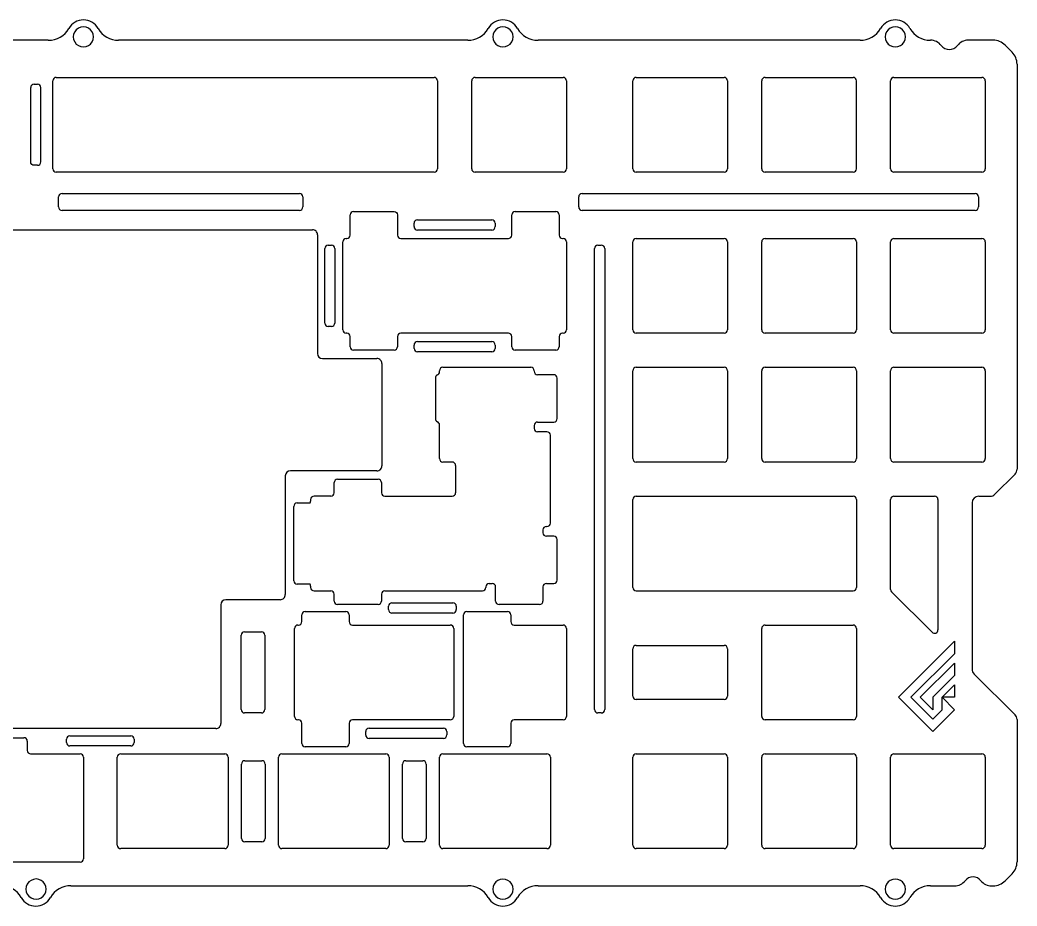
# Model space of a CAD drawing. Extents: x 0 to 352, y 0 to 131.
# Drawn here: x 204.7 to 352.1, y 0 to 131 of the extents above; entities that cross this region are included whole.
import ezdxf

# ---------------------------------------------------------------- set-up
doc = ezdxf.new("R2010")
doc.units = 0
doc.layers.add('Hidden', color=7, linetype='CONTINUOUS')
doc.layers.add('Visible', color=7, linetype='CONTINUOUS')

msp = doc.modelspace()

# ---------------------------------------------------------------- linework, layer by layer
at = {"layer": 'Hidden', "color": 7}
msp.add_lwpolyline([(280.681713, 79.104825)], close=True, dxfattribs=at)
at = {"layer": 'Visible', "color": 7}
for points in [[(215.550166, 128.548075)], [(277.550209, 128.548075)], [(335.550251, 128.548075)], [(342.807909, 30.919318), (340.969424, 30.919318), (342.807909, 29.080838), (339.590574, 25.8635), (334.534753, 30.919318), (342.807909, 39.192472), (342.807909, 37.353995), (336.373238, 30.919318), (339.590574, 27.70198), (340.969424, 29.080838), (340.969424, 30.919318), (342.807909, 32.757795)], [(342.807909, 35.975134), (342.807909, 34.136656), (339.590574, 30.919318), (339.590574, 29.080838), (337.752089, 30.919318)], [(208.550159, 2.548484)], [(277.550209, 2.548484)], [(335.550251, 2.548484)]]:
    msp.add_lwpolyline(points, close=True, dxfattribs=at)
for points in [[(208.854009, 128.048076), (178.816889, 128.048076)], [(270.854049, 128.048076), (219.246321, 128.048076)], [(328.854092, 128.048076), (281.246361, 128.048076)], [(339.262861, 128.048076), (339.246456, 128.048076)], [(348.514738, 128.048076), (344.816998, 128.048076)], [(350.2825, 127.315844), (351.318027, 126.280306)], [(352.050262, 124.512539), (352.050262, 64.612244)], [(210.03166, 122.554573), (265.894193, 122.554573)], [(271.944213, 122.554573), (284.944207, 122.554573)], [(295.75673, 122.554573), (308.756724, 122.554573)], [(314.806744, 122.554573), (327.806738, 122.554573)], [(333.856758, 122.554573), (346.856752, 122.554573)], [(206.256408, 110.054563), (206.256408, 121.05457)], [(206.75641, 121.554572), (207.256409, 121.554572)], [(207.756408, 110.054563), (207.756408, 121.05457)], [(209.531661, 109.054561), (209.531661, 122.054571)], [(266.394203, 122.054571), (266.394203, 109.054561)], [(271.444203, 109.054561), (271.444203, 122.054571)], [(285.444217, 122.054571), (285.444217, 109.054561)], [(295.25672, 109.054561), (295.25672, 122.054571)], [(309.256734, 122.054571), (309.256734, 109.054561)], [(314.306734, 109.054561), (314.306734, 122.054571)], [(328.306748, 109.054561), (328.306748, 122.054571)], [(333.356748, 109.054561), (333.356748, 122.054571)], [(347.356762, 122.054571), (347.356762, 109.054561)], [(207.256409, 109.554563), (206.75641, 109.554563)], [(265.894193, 108.554562), (210.03166, 108.554562)], [(284.944207, 108.554562), (271.944213, 108.554562)], [(308.756724, 108.554562), (295.75673, 108.554562)], [(327.806738, 108.554562), (314.806744, 108.554562)], [(346.856752, 108.554562), (333.856758, 108.554562)], [(210.381662, 103.398308), (210.381662, 104.898309)], [(210.881661, 105.398311), (245.98169, 105.398311)], [(246.4817, 104.898309), (246.4817, 103.398308)], [(287.25672, 103.398308), (287.25672, 104.898309)], [(287.75673, 105.398311), (345.856758, 105.398311)], [(346.356768, 104.898309), (346.356768, 103.398308)], [(245.98169, 102.898308), (210.881661, 102.898308)], [(253.481204, 99.242055), (253.481204, 102.242057)], [(253.981187, 102.742059), (259.981201, 102.742059)], [(260.481211, 102.242057), (260.481211, 99.242055)], [(277.357221, 99.242055), (277.357221, 102.242057)], [(277.857205, 102.742059), (283.857218, 102.742059)], [(284.357228, 102.242057), (284.357228, 99.242055)], [(345.856758, 102.898308), (287.75673, 102.898308)], [(262.919189, 100.492056), (262.919189, 100.992153)], [(263.419199, 101.492155), (274.419206, 101.492068)], [(274.919216, 100.992069), (274.919216, 100.492056)], [(23.244025, 100.042055), (247.894179, 100.042055)], [(248.644194, 99.292054), (248.644194, 81.742043)], [(274.419206, 99.992054), (263.419199, 99.992054)], [(250.21918, 97.742054), (250.71919, 97.742054)], [(252.394189, 85.242044), (252.394189, 98.242054)], [(252.894199, 98.742056), (252.981194, 98.742056)], [(260.981194, 98.742056), (276.857211, 98.742056)], [(284.857212, 98.742056), (284.944207, 98.742056)], [(285.444217, 98.242054), (285.444217, 85.242044)], [(290.094219, 97.742054), (290.594229, 97.742054)], [(295.25672, 85.242044), (295.25672, 98.242054)], [(295.75673, 98.742056), (308.756724, 98.742056)], [(309.256734, 98.242054), (309.256734, 85.242044)], [(314.306734, 85.242044), (314.306734, 98.242054)], [(314.806744, 98.742056), (327.806738, 98.742056)], [(328.306748, 98.242054), (328.306748, 85.242044)], [(333.356748, 85.242044), (333.356748, 98.242054)], [(333.856758, 98.742056), (346.856752, 98.742056)], [(347.356762, 98.242054), (347.356762, 85.242044)], [(249.719197, 86.242045), (249.719197, 97.242052)], [(251.2192, 97.242052), (251.2192, 86.242045)], [(289.594209, 29.092004), (289.594209, 97.242052)], [(291.094213, 97.242052), (291.094213, 29.092004)], [(250.71919, 85.742046), (250.21918, 85.742046)], [(252.981194, 84.742045), (252.894199, 84.742045)], [(253.481204, 82.742042), (253.481204, 84.242043)], [(260.481211, 84.242043), (260.481211, 82.742042)], [(276.857211, 84.742045), (260.981194, 84.742045)], [(277.357221, 82.742042), (277.357221, 84.242043)], [(284.357228, 84.242043), (284.357228, 82.742042)], [(284.944207, 84.742045), (284.857212, 84.742045)], [(308.756724, 84.742045), (295.75673, 84.742045)], [(327.806738, 84.742045), (314.806744, 84.742045)], [(346.856752, 84.742045), (333.856758, 84.742045)], [(262.919189, 82.494392), (262.919189, 82.992044)], [(263.419199, 83.492043), (274.419206, 83.492043)], [(274.919216, 82.992044), (274.919216, 82.492325)], [(259.981201, 82.242042), (253.981187, 82.242042)], [(274.419127, 81.992323), (263.419093, 81.99444)], [(283.857218, 82.242042), (277.857205, 82.242042)], [(249.394182, 80.992041), (257.419186, 80.992041)], [(258.169201, 80.24204), (258.169201, 65.14203)], [(267.181709, 79.692042), (280.181703, 79.692042)], [(295.75673, 79.692042), (308.756724, 79.692042)], [(314.806744, 79.692042), (327.806738, 79.692042)], [(333.856758, 79.692042), (346.856752, 79.692042)], [(266.681699, 79.029512), (266.681699, 79.19204)], [(280.681713, 79.19204), (280.681713, 79.10504)], [(283.562975, 78.60504), (281.181723, 78.60504)], [(295.25672, 66.19203), (295.25672, 79.19204)], [(309.256734, 79.19204), (309.256734, 66.19203)], [(314.306734, 66.19203), (314.306734, 79.19204)], [(328.306748, 79.19204), (328.306748, 66.19203)], [(333.356748, 66.19203), (333.356748, 79.19204)], [(347.356762, 79.19204), (347.356762, 66.19203)], [(266.062944, 78.105038), (266.062944, 72.105035)], [(284.062958, 72.105035), (284.062958, 78.105038)], [(266.681699, 66.19203), (266.681699, 71.180562)], [(280.681713, 71.105034), (280.681713, 70.667034)], [(281.181723, 71.605036), (283.562975, 71.605036)], [(282.562955, 70.167035), (281.181723, 70.167035)], [(283.062965, 56.667023), (283.062965, 69.667033)], [(268.562941, 65.692031), (267.181709, 65.692031)], [(269.062951, 65.192029), (269.062951, 61.142027)], [(308.756724, 65.692031), (295.75673, 65.692031)], [(327.806738, 65.692031), (314.806744, 65.692031)], [(346.856752, 65.692031), (333.856758, 65.692031)], [(243.88169, 63.64203), (243.88169, 46.092016)], [(257.419186, 64.392029), (244.631679, 64.392029)], [(348.787153, 60.934919), (351.757368, 63.905137)], [(251.099952, 61.142027), (251.099952, 62.642028)], [(251.599936, 63.142028), (257.599949, 63.142028)], [(258.099959, 62.642028), (258.099959, 61.142027)], [(250.599942, 60.642028), (248.131695, 60.642028)], [(258.599943, 60.642028), (268.562941, 60.642028)], [(295.75673, 60.642028), (327.806738, 60.642028)], [(333.856758, 60.642028), (339.856745, 60.642028)], [(346.406748, 60.642028), (348.080054, 60.642028)], [(245.147431, 48.142018), (245.147431, 59.142025)], [(245.647441, 59.642027), (247.547442, 59.642027)], [(247.631686, 60.142026), (247.631686, 59.919789)], [(295.25672, 47.142016), (295.25672, 60.142026)], [(328.306748, 60.142026), (328.306748, 47.142016)], [(333.356748, 46.849794), (333.356748, 60.142026)], [(340.356755, 60.142026), (340.356755, 40.877223)], [(345.406755, 59.642027), (345.406755, 35.062659)], [(282.47596, 56.167024), (282.562955, 56.167024)], [(281.975977, 55.667022), (281.975977, 55.229022)], [(283.562975, 54.729023), (282.47596, 54.729023)], [(284.062958, 48.229018), (284.062958, 54.229021)], [(247.547442, 47.642018), (245.647441, 47.642018)], [(247.631686, 47.364256), (247.631686, 47.142016)], [(273.537958, 47.229017), (273.537958, 47.142016)], [(274.037968, 47.729016), (274.47596, 47.729016)], [(274.97597, 45.142016), (274.97597, 47.229017)], [(281.975977, 47.229017), (281.975977, 45.142016)], [(282.47596, 47.729016), (283.562975, 47.729016)], [(248.131695, 46.642017), (250.599942, 46.642017)], [(251.099952, 45.142016), (251.099952, 46.142015)], [(258.099959, 46.142015), (258.099959, 45.142016)], [(258.599943, 46.642017), (273.037948, 46.642017)], [(295.75673, 46.642017), (327.806738, 46.642017)], [(339.504002, 40.522861), (333.504015, 46.495432)], [(234.356683, 44.592016), (234.356683, 27.042003)], [(243.131675, 45.342015), (235.106672, 45.342015)], [(257.599949, 44.642014), (251.599936, 44.642014)], [(259.156441, 43.867015), (259.156441, 44.367014)], [(259.656451, 44.867016), (268.656445, 44.867016)], [(269.156455, 44.367014), (269.156455, 43.867015)], [(281.475967, 44.642014), (275.475953, 44.642014)], [(246.337449, 42.092014), (246.337449, 43.092015)], [(246.837432, 43.592014), (252.837446, 43.592014)], [(253.337456, 43.092015), (253.337456, 42.092014)], [(268.656445, 43.367015), (259.656451, 43.367015)], [(270.213466, 24.092), (270.213466, 43.092015)], [(270.71345, 43.592014), (276.713463, 43.592014)], [(277.213473, 43.092015), (277.213473, 42.092014)], [(245.750444, 41.592014), (245.837439, 41.592014)], [(253.837439, 41.592014), (268.275445, 41.592014)], [(277.713457, 41.592014), (284.944207, 41.592014)], [(314.806744, 41.592014), (327.806738, 41.592014)], [(237.35042, 29.092004), (237.35042, 40.092011)], [(237.850429, 40.592013), (240.350426, 40.592013)], [(240.850436, 40.092011), (240.850436, 29.092004)], [(245.250434, 28.092002), (245.250434, 41.092012)], [(268.775455, 41.092012), (268.775455, 28.092002)], [(285.444217, 41.092012), (285.444217, 28.092002)], [(314.306734, 28.092002), (314.306734, 41.092012)], [(328.306748, 41.092012), (328.306748, 28.092002)], [(295.75673, 38.59201), (308.756724, 38.59201)], [(295.25672, 31.092004), (295.25672, 38.092011)], [(309.256734, 38.092011), (309.256734, 31.092004)], [(351.755754, 28.327143), (345.701263, 34.353932)], [(308.756724, 30.592004), (295.75673, 30.592004)], [(240.350426, 28.592004), (237.850429, 28.592004)], [(290.594229, 28.592004), (290.094219, 28.592004)], [(245.837439, 27.592003), (245.750444, 27.592003)], [(246.337449, 24.092), (246.337449, 27.092001)], [(253.337456, 27.092001), (253.337456, 24.092)], [(268.275445, 27.592003), (253.837439, 27.592003)], [(277.213473, 27.092001), (277.213473, 24.092)], [(284.944207, 27.592003), (277.713457, 27.592003)], [(327.806738, 27.592003), (314.806744, 27.592003)], [(352.050262, 27.618416), (352.050262, 6.584021)], [(233.606668, 26.292001), (47.056543, 26.292001)], [(212.031663, 25.217001), (221.03167, 25.217001)], [(255.775434, 25.336812), (255.775434, 25.842003)], [(256.275444, 26.342002), (267.275425, 26.342002)], [(267.775435, 25.842003), (267.775435, 25.341379)], [(199.244153, 24.942001), (205.244159, 24.942001)], [(205.744158, 24.442001), (205.744158, 23.042)], [(211.531663, 24.216999), (211.531663, 24.717001)], [(221.03167, 23.717), (212.031663, 23.717)], [(221.531669, 24.717001), (221.531669, 24.216999)], [(252.837446, 23.592), (246.837432, 23.592)], [(267.275636, 24.841379), (256.275656, 24.836802)], [(276.713463, 23.592), (270.71345, 23.592)], [(206.244157, 22.542), (213.569163, 22.542)], [(219.556667, 22.542), (234.93792, 22.542)], [(243.369192, 22.542), (258.750438, 22.542)], [(267.181709, 22.542), (282.562955, 22.542)], [(295.75673, 22.542), (308.756724, 22.542)], [(314.806744, 22.542), (327.806738, 22.542)], [(333.856758, 22.542), (346.856752, 22.542)], [(214.069165, 22.041998), (214.069165, 7.040972)], [(219.056667, 9.041989), (219.056667, 22.041998)], [(235.43793, 22.041998), (235.43793, 9.041989)], [(237.403548, 10.04199), (237.403548, 21.041997)], [(237.903558, 21.541999), (240.403555, 21.541999)], [(240.903565, 21.041997), (240.903565, 10.04199)], [(242.869182, 9.041989), (242.869182, 22.041998)], [(259.250448, 22.041998), (259.250448, 9.041989)], [(261.216065, 10.04199), (261.216065, 21.041997)], [(261.716075, 21.541999), (264.216072, 21.541999)], [(264.716082, 21.041997), (264.716082, 10.04199)], [(266.681699, 9.041989), (266.681699, 22.041998)], [(283.062965, 22.041998), (283.062965, 9.041989)], [(295.25672, 9.041989), (295.25672, 22.041998)], [(309.256734, 22.041998), (309.256734, 9.041989)], [(314.306734, 9.041989), (314.306734, 22.041998)], [(328.306748, 22.041998), (328.306748, 9.041989)], [(333.356748, 9.041989), (333.356748, 22.041998)], [(347.356762, 22.041998), (347.356762, 9.041989)], [(240.403555, 9.541991), (237.903558, 9.541991)], [(264.216072, 9.541991), (261.716075, 9.541991)], [(234.93792, 8.541989), (219.556667, 8.541989)], [(258.750438, 8.541989), (243.369192, 8.541989)], [(282.562955, 8.541989), (267.181709, 8.541989)], [(308.756724, 8.541989), (295.75673, 8.541989)], [(327.806738, 8.541989), (314.806744, 8.541989)], [(346.856752, 8.541989), (333.856758, 8.541989)], [(213.569163, 6.540973), (199.244153, 6.540973)], [(351.318027, 4.816254), (350.2825, 3.780719)], [(212.202314, 3.048484), (270.854049, 3.048484)], [(281.246361, 3.048484), (328.854092, 3.048484)], [(339.246404, 3.048484), (342.81463, 3.048484)], [(348.266215, 3.048484), (348.514738, 3.048484)]]:
    msp.add_lwpolyline(points, dxfattribs=at)
for points in [[(208.854009, 128.048076), (210.104439, 128.048076), (211.259884, 128.715172), (211.885099, 129.798076)], [(214.050164, 131.048076), (213.157, 131.048076), (212.331682, 130.571579), (211.885099, 129.798076)], [(213.300163, 129.847115), (212.83606, 129.579166), (212.550162, 129.083974), (212.550162, 128.548075)], [(214.800165, 129.847115), (214.336063, 130.115065), (213.764265, 130.115065), (213.300163, 129.847115)], [(216.215228, 129.798076), (215.768646, 130.571579), (214.943328, 131.048076), (214.050164, 131.048076)], [(215.550166, 128.548075), (215.550166, 129.083974), (215.264267, 129.579166), (214.800165, 129.847115)], [(216.215228, 129.798076), (216.840444, 128.715172), (217.99589, 128.048075), (219.246321, 128.048076)], [(270.854049, 128.048076), (272.104481, 128.048074), (273.259928, 128.715171), (273.885145, 129.798076)], [(276.050205, 131.048069), (275.157044, 131.048069), (274.331728, 130.571575), (273.885145, 129.798076)], [(275.300203, 129.847116), (274.836101, 129.579166), (274.550202, 129.083975), (274.550202, 128.548075)], [(276.800207, 129.847116), (276.336104, 130.115066), (275.764306, 130.115066), (275.300203, 129.847116)], [(278.215266, 129.798076), (277.768682, 130.571575), (276.943367, 131.048069), (276.050205, 131.048069)], [(277.550209, 128.548075), (277.550209, 129.083975), (277.26431, 129.579166), (276.800207, 129.847116)], [(278.215266, 129.798076), (278.840482, 128.715171), (279.995929, 128.048074), (281.246361, 128.048076)], [(328.854092, 128.048076), (330.104524, 128.048074), (331.259971, 128.715171), (331.885187, 129.798076)], [(334.050248, 131.048069), (333.157086, 131.048069), (332.331771, 130.571575), (331.885187, 129.798076)], [(333.300246, 129.847116), (332.836143, 129.579166), (332.550244, 129.083975), (332.550244, 128.548075)], [(334.800249, 129.847116), (334.336147, 130.115066), (333.764349, 130.115066), (333.300246, 129.847116)], [(336.215308, 129.798076), (335.768725, 130.571575), (334.943409, 131.048069), (334.050248, 131.048069)], [(335.550251, 128.548075), (335.550251, 129.083975), (335.264352, 129.579166), (334.800249, 129.847116)], [(336.215308, 129.798076), (336.840524, 128.715171), (337.995972, 128.048074), (339.246404, 128.048076)], [(212.550162, 128.548075), (212.550162, 128.012176), (212.83606, 127.516985), (213.300163, 127.249035)], [(214.800165, 127.249035), (215.264267, 127.516985), (215.550166, 128.012176), (215.550166, 128.548075)], [(274.550202, 128.548075), (274.550202, 128.012176), (274.836101, 127.516984), (275.300203, 127.249034)], [(276.800207, 127.249034), (277.26431, 127.516984), (277.550209, 128.012176), (277.550209, 128.548075)], [(332.550244, 128.548075), (332.550244, 128.012176), (332.836143, 127.516984), (333.300246, 127.249034)], [(334.800249, 127.249034), (335.264352, 127.516984), (335.550251, 128.012176), (335.550251, 128.548075)], [(213.300163, 127.249035), (213.764265, 126.981086), (214.336063, 126.981086), (214.800165, 127.249035)], [(275.300203, 127.249034), (275.764306, 126.981084), (276.336104, 126.981084), (276.800207, 127.249034)], [(333.300246, 127.249034), (333.764349, 126.981084), (334.336147, 126.981084), (334.800249, 127.249034)], [(340.849753, 127.265345), (340.47125, 127.758783), (339.884749, 128.048073), (339.262861, 128.048076)], [(340.849753, 127.265345), (341.133632, 126.895265), (341.573511, 126.678298), (342.039929, 126.678298)], [(342.039929, 126.678298), (342.506348, 126.678298), (342.946227, 126.895265), (343.230105, 127.265345)], [(344.816998, 128.048076), (344.195109, 128.048073), (343.608609, 127.758783), (343.230105, 127.265345)], [(350.2825, 127.315841), (349.81366, 127.784681), (349.177778, 128.048074), (348.514738, 128.048076)], [(352.050262, 124.512539), (352.050261, 125.17558), (351.786868, 125.811465), (351.318027, 126.280306)], [(209.678106, 122.408125), (209.584338, 122.314357), (209.53166, 122.18718), (209.531661, 122.054571)], [(210.03166, 122.554573), (209.899051, 122.554573), (209.771874, 122.501894), (209.678106, 122.408125)], [(266.247753, 122.408129), (266.153983, 122.501898), (266.026803, 122.554576), (265.894193, 122.554573)], [(266.394203, 122.054571), (266.394203, 122.187181), (266.341524, 122.31436), (266.247753, 122.408129)], [(271.590652, 122.408129), (271.496882, 122.31436), (271.444202, 122.187181), (271.444203, 122.054571)], [(271.944213, 122.554573), (271.811603, 122.554576), (271.684423, 122.501898), (271.590652, 122.408129)], [(285.297767, 122.408129), (285.203997, 122.501898), (285.076817, 122.554576), (284.944207, 122.554573)], [(285.444217, 122.054571), (285.444217, 122.187181), (285.391538, 122.31436), (285.297767, 122.408129)], [(295.40317, 122.408129), (295.309399, 122.31436), (295.25672, 122.187181), (295.25672, 122.054571)], [(295.75673, 122.554573), (295.62412, 122.554576), (295.49694, 122.501898), (295.40317, 122.408129)], [(309.110285, 122.408129), (309.016514, 122.501898), (308.889334, 122.554576), (308.756724, 122.554573)], [(309.256734, 122.054571), (309.256734, 122.187181), (309.204055, 122.31436), (309.110285, 122.408129)], [(314.453184, 122.408129), (314.359413, 122.31436), (314.306734, 122.187181), (314.306734, 122.054571)], [(314.806744, 122.554573), (314.674134, 122.554576), (314.546954, 122.501898), (314.453184, 122.408129)], [(328.160298, 122.408129), (328.066528, 122.501898), (327.939348, 122.554576), (327.806738, 122.554573)], [(328.306748, 122.054571), (328.306748, 122.187181), (328.254069, 122.31436), (328.160298, 122.408129)], [(333.503197, 122.408129), (333.409427, 122.31436), (333.356747, 122.187181), (333.356748, 122.054571)], [(333.856758, 122.554573), (333.724147, 122.554576), (333.596968, 122.501898), (333.503197, 122.408129)], [(347.210312, 122.408129), (347.116542, 122.501898), (346.989362, 122.554576), (346.856752, 122.554573)], [(347.356762, 122.054571), (347.356762, 122.187181), (347.304083, 122.31436), (347.210312, 122.408129)], [(206.402854, 121.408125), (206.309086, 121.314356), (206.256407, 121.187179), (206.256408, 121.05457)], [(206.75641, 121.554572), (206.623801, 121.554572), (206.496623, 121.501894), (206.402854, 121.408125)], [(207.609962, 121.408124), (207.516194, 121.501893), (207.389017, 121.554571), (207.256409, 121.554572)], [(207.756408, 121.05457), (207.756409, 121.187178), (207.703731, 121.314355), (207.609962, 121.408124)], [(206.756407, 109.554563), (206.480265, 109.554564), (206.256408, 109.778421), (206.256408, 110.054563)], [(207.256409, 109.554563), (207.532551, 109.554564), (207.756408, 109.778421), (207.756408, 110.054563)], [(209.531661, 109.054561), (209.531661, 108.778419), (209.755518, 108.554562), (210.03166, 108.554562)], [(265.894193, 108.554562), (266.026803, 108.554559), (266.153982, 108.607237), (266.247752, 108.701005)], [(266.247752, 108.701005), (266.341523, 108.794773), (266.394203, 108.921951), (266.394203, 109.054561)], [(271.444203, 109.054561), (271.444203, 108.921951), (271.496883, 108.794773), (271.590653, 108.701005)], [(271.590653, 108.701005), (271.684424, 108.607237), (271.811603, 108.554559), (271.944213, 108.554562)], [(284.944207, 108.554562), (285.076817, 108.554559), (285.203996, 108.607237), (285.297766, 108.701005)], [(285.297766, 108.701005), (285.391537, 108.794773), (285.444216, 108.921951), (285.444217, 109.054561)], [(295.25672, 109.054561), (295.25672, 108.921951), (295.3094, 108.794773), (295.403171, 108.701005)], [(295.403171, 108.701005), (295.496941, 108.607237), (295.62412, 108.554559), (295.75673, 108.554562)], [(308.756724, 108.554562), (308.889334, 108.554559), (309.016513, 108.607237), (309.110284, 108.701005)], [(309.110284, 108.701005), (309.204054, 108.794773), (309.256734, 108.921951), (309.256734, 109.054561)], [(314.306734, 109.054561), (314.306734, 108.921951), (314.359414, 108.794773), (314.453184, 108.701005)], [(314.453184, 108.701005), (314.546955, 108.607237), (314.674134, 108.554559), (314.806744, 108.554562)], [(327.806738, 108.554562), (327.939348, 108.554559), (328.066527, 108.607237), (328.160297, 108.701005)], [(328.160297, 108.701005), (328.254068, 108.794773), (328.306748, 108.921951), (328.306748, 109.054561)], [(333.356748, 109.054561), (333.356748, 108.921951), (333.409428, 108.794773), (333.503198, 108.701005)], [(333.503198, 108.701005), (333.596969, 108.607237), (333.724148, 108.554559), (333.856758, 108.554562)], [(346.856752, 108.554562), (346.989362, 108.554559), (347.116541, 108.607237), (347.210311, 108.701005)], [(347.210311, 108.701005), (347.304082, 108.794773), (347.356761, 108.921951), (347.356762, 109.054561)], [(210.528107, 105.251863), (210.434339, 105.158094), (210.381661, 105.030917), (210.381662, 104.898309)], [(210.881661, 105.398311), (210.749052, 105.39831), (210.621875, 105.345631), (210.528107, 105.251863)], [(246.33525, 105.251867), (246.24148, 105.345636), (246.1143, 105.398313), (245.98169, 105.398311)], [(246.4817, 104.898309), (246.4817, 105.030919), (246.429021, 105.158098), (246.33525, 105.251867)], [(287.403169, 105.251867), (287.309399, 105.158098), (287.256719, 105.030919), (287.25672, 104.898309)], [(287.75673, 105.398311), (287.624119, 105.398313), (287.49694, 105.345636), (287.403169, 105.251867)], [(346.210319, 105.251867), (346.116548, 105.345636), (345.989369, 105.398313), (345.856758, 105.398311)], [(346.356768, 104.898309), (346.356769, 105.030919), (346.304089, 105.158098), (346.210319, 105.251867)], [(210.381662, 103.398308), (210.381662, 103.122166), (210.605519, 102.898309), (210.881661, 102.898308)], [(246.335249, 103.044751), (246.42902, 103.13852), (246.481699, 103.265698), (246.4817, 103.398308)], [(287.25672, 103.398308), (287.25672, 103.265698), (287.3094, 103.13852), (287.40317, 103.044751)], [(346.210318, 103.044751), (346.304088, 103.13852), (346.356768, 103.265698), (346.356768, 103.398308)], [(245.98169, 102.898308), (246.1143, 102.898306), (246.241479, 102.950983), (246.335249, 103.044751)], [(253.981187, 102.742059), (253.705051, 102.742049), (253.481203, 102.518193), (253.481204, 102.242057)], [(259.981227, 102.742059), (260.257364, 102.742049), (260.481212, 102.518193), (260.481211, 102.242057)], [(277.857205, 102.742059), (277.581068, 102.742049), (277.35722, 102.518193), (277.357221, 102.242057)], [(284.210779, 102.595615), (284.117008, 102.689384), (283.989829, 102.742061), (283.857218, 102.742059)], [(284.357228, 102.242057), (284.357229, 102.374667), (284.304549, 102.501846), (284.210779, 102.595615)], [(287.40317, 103.044751), (287.496941, 102.950983), (287.62412, 102.898306), (287.75673, 102.898308)], [(345.856758, 102.898308), (345.989368, 102.898306), (346.116548, 102.950983), (346.210318, 103.044751)], [(263.065639, 101.345712), (262.971869, 101.251943), (262.919189, 101.124764), (262.919189, 100.992153)], [(262.919189, 100.492056), (262.919189, 100.359446), (262.971869, 100.232267), (263.065639, 100.138498)], [(263.419199, 101.492155), (263.286589, 101.492158), (263.159409, 101.43948), (263.065639, 101.345712)], [(274.772766, 101.345625), (274.678996, 101.439394), (274.551816, 101.492071), (274.419206, 101.492068)], [(274.919216, 100.992069), (274.919216, 101.124679), (274.866536, 101.251857), (274.772766, 101.345625)], [(274.772767, 100.138498), (274.866537, 100.232267), (274.919217, 100.359446), (274.919216, 100.492056)], [(248.424519, 99.82239), (248.283863, 99.963043), (248.093094, 100.042059), (247.894179, 100.042055)], [(248.644194, 99.292054), (248.644194, 99.490969), (248.565175, 99.681737), (248.424519, 99.82239)], [(252.981194, 98.742056), (253.113804, 98.742053), (253.240983, 98.79473), (253.334753, 98.888499)], [(253.334753, 98.888499), (253.428524, 98.982267), (253.481204, 99.109445), (253.481204, 99.242055)], [(260.481211, 99.242055), (260.481212, 98.96592), (260.705059, 98.742065), (260.981194, 98.742056)], [(263.065639, 100.138498), (263.159409, 100.044729), (263.286589, 99.992052), (263.419199, 99.992054)], [(274.419206, 99.992054), (274.551817, 99.992052), (274.678997, 100.044729), (274.772767, 100.138498)], [(276.857211, 98.742056), (276.989821, 98.742053), (277.117001, 98.79473), (277.210771, 98.888499)], [(277.210771, 98.888499), (277.304541, 98.982267), (277.357221, 99.109445), (277.357221, 99.242055)], [(284.357228, 99.242055), (284.357229, 98.96592), (284.581076, 98.742065), (284.857212, 98.742056)], [(250.21918, 97.742054), (249.943044, 97.742045), (249.719196, 97.518189), (249.719197, 97.242052)], [(251.07275, 97.595611), (250.97898, 97.689379), (250.8518, 97.742057), (250.71919, 97.742054)], [(251.2192, 97.242052), (251.2192, 97.374663), (251.166521, 97.501842), (251.07275, 97.595611)], [(252.540639, 98.595612), (252.446868, 98.501843), (252.394189, 98.374664), (252.394189, 98.242054)], [(252.894199, 98.742056), (252.761589, 98.742058), (252.634409, 98.689381), (252.540639, 98.595612)], [(285.297767, 98.595612), (285.203997, 98.689381), (285.076817, 98.742058), (284.944207, 98.742056)], [(285.444217, 98.242054), (285.444217, 98.374664), (285.391538, 98.501843), (285.297767, 98.595612)], [(289.740659, 97.595611), (289.646889, 97.501842), (289.594209, 97.374663), (289.594209, 97.242052)], [(290.094219, 97.742054), (289.961609, 97.742057), (289.834429, 97.689379), (289.740659, 97.595611)], [(291.094213, 97.242052), (291.094214, 97.518189), (290.870366, 97.742045), (290.594229, 97.742054)], [(295.40317, 98.595612), (295.309399, 98.501843), (295.25672, 98.374664), (295.25672, 98.242054)], [(295.75673, 98.742056), (295.62412, 98.742058), (295.49694, 98.689381), (295.40317, 98.595612)], [(309.110285, 98.595612), (309.016514, 98.689381), (308.889334, 98.742058), (308.756724, 98.742056)], [(309.256734, 98.242054), (309.256734, 98.374664), (309.204055, 98.501843), (309.110285, 98.595612)], [(314.453184, 98.595612), (314.359413, 98.501843), (314.306734, 98.374664), (314.306734, 98.242054)], [(314.806744, 98.742056), (314.674134, 98.742058), (314.546954, 98.689381), (314.453184, 98.595612)], [(328.160298, 98.595612), (328.066528, 98.689381), (327.939348, 98.742058), (327.806738, 98.742056)], [(328.306748, 98.242054), (328.306748, 98.374664), (328.254069, 98.501843), (328.160298, 98.595612)], [(333.503197, 98.595612), (333.409427, 98.501843), (333.356747, 98.374664), (333.356748, 98.242054)], [(333.856758, 98.742056), (333.724147, 98.742058), (333.596968, 98.689381), (333.503197, 98.595612)], [(347.210312, 98.595612), (347.116542, 98.689381), (346.989362, 98.742058), (346.856752, 98.742056)], [(347.356762, 98.242054), (347.356762, 98.374664), (347.304083, 98.501843), (347.210312, 98.595612)], [(249.719197, 86.242045), (249.719197, 85.96591), (249.943045, 85.742055), (250.21918, 85.742046)], [(250.71919, 85.742046), (250.8518, 85.742043), (250.978979, 85.794721), (251.07275, 85.888489)], [(251.07275, 85.888489), (251.16652, 85.982257), (251.2192, 86.109435), (251.2192, 86.242045)], [(252.394189, 85.242044), (252.394189, 85.109434), (252.446869, 84.982256), (252.540639, 84.888488)], [(252.540639, 84.888488), (252.63441, 84.794719), (252.761589, 84.742042), (252.894199, 84.742045)], [(253.334754, 84.595601), (253.240984, 84.689369), (253.113804, 84.742047), (252.981194, 84.742045)], [(253.481204, 84.242043), (253.481204, 84.374653), (253.428525, 84.501832), (253.334754, 84.595601)], [(260.981194, 84.742045), (260.705058, 84.742035), (260.48121, 84.518179), (260.481211, 84.242043)], [(277.210772, 84.595601), (277.117001, 84.689369), (276.989822, 84.742047), (276.857211, 84.742045)], [(277.357221, 84.242043), (277.357222, 84.374653), (277.304542, 84.501832), (277.210772, 84.595601)], [(284.857212, 84.742045), (284.581075, 84.742035), (284.357227, 84.518179), (284.357228, 84.242043)], [(284.944207, 84.742045), (285.076817, 84.742042), (285.203996, 84.794719), (285.297766, 84.888488)], [(285.297766, 84.888488), (285.391537, 84.982256), (285.444216, 85.109434), (285.444217, 85.242044)], [(295.25672, 85.242044), (295.25672, 85.109434), (295.3094, 84.982256), (295.403171, 84.888488)], [(295.403171, 84.888488), (295.496941, 84.794719), (295.62412, 84.742042), (295.75673, 84.742045)], [(308.756724, 84.742045), (308.889334, 84.742042), (309.016513, 84.794719), (309.110284, 84.888488)], [(309.110284, 84.888488), (309.204054, 84.982256), (309.256734, 85.109434), (309.256734, 85.242044)], [(314.306734, 85.242044), (314.306734, 85.109434), (314.359414, 84.982256), (314.453184, 84.888488)], [(314.453184, 84.888488), (314.546955, 84.794719), (314.674134, 84.742042), (314.806744, 84.742045)], [(327.806738, 84.742045), (327.939348, 84.742042), (328.066527, 84.794719), (328.160297, 84.888488)], [(328.160297, 84.888488), (328.254068, 84.982256), (328.306748, 85.109434), (328.306748, 85.242044)], [(333.356748, 85.242044), (333.356748, 85.109434), (333.409428, 84.982256), (333.503198, 84.888488)], [(333.503198, 84.888488), (333.596969, 84.794719), (333.724148, 84.742042), (333.856758, 84.742045)], [(346.856752, 84.742045), (346.989362, 84.742042), (347.116541, 84.794719), (347.210311, 84.888488)], [(347.210311, 84.888488), (347.304082, 84.982256), (347.356761, 85.109434), (347.356762, 85.242044)], [(253.481204, 82.742042), (253.481205, 82.465906), (253.705052, 82.242052), (253.981187, 82.242042)], [(260.33476, 82.388485), (260.428531, 82.482254), (260.481211, 82.609432), (260.481211, 82.742042)], [(263.06564, 83.3456), (262.97187, 83.251832), (262.91919, 83.124654), (262.919189, 82.992044)], [(263.419199, 83.492043), (263.286589, 83.492046), (263.15941, 83.439369), (263.06564, 83.3456)], [(274.772766, 83.3456), (274.678996, 83.439369), (274.551816, 83.492046), (274.419206, 83.492043)], [(274.919216, 82.992044), (274.919216, 83.124654), (274.866536, 83.251832), (274.772766, 83.3456)], [(277.357221, 82.742042), (277.357222, 82.465906), (277.581069, 82.242052), (277.857205, 82.242042)], [(284.210778, 82.388485), (284.304548, 82.482254), (284.357228, 82.609432), (284.357228, 82.742042)], [(248.644194, 81.742043), (248.644193, 81.327833), (248.979973, 80.992048), (249.394182, 80.992041)], [(259.981201, 82.242042), (260.113811, 82.24204), (260.24099, 82.294717), (260.33476, 82.388485)], [(262.919189, 82.494392), (262.919188, 82.218286), (263.142988, 81.994443), (263.419093, 81.99439)], [(274.419127, 81.992323), (274.551751, 81.9923), (274.678951, 82.044968), (274.772739, 82.138739)], [(274.772739, 82.138739), (274.866526, 82.23251), (274.919217, 82.359701), (274.919216, 82.492325)], [(283.857218, 82.242042), (283.989828, 82.24204), (284.117007, 82.294717), (284.210778, 82.388485)], [(257.949526, 80.772376), (257.80887, 80.913029), (257.618101, 80.992045), (257.419186, 80.992041)], [(258.169201, 80.24204), (258.169201, 80.440955), (258.090181, 80.631723), (257.949526, 80.772376)], [(267.181709, 79.692042), (267.049099, 79.692044), (266.921919, 79.639367), (266.828149, 79.545598)], [(280.535264, 79.545598), (280.441493, 79.639367), (280.314314, 79.692044), (280.181703, 79.692042)], [(295.75673, 79.692042), (295.62412, 79.692044), (295.49694, 79.639367), (295.40317, 79.545598)], [(309.110285, 79.545598), (309.016514, 79.639367), (308.889334, 79.692044), (308.756724, 79.692042)], [(314.806744, 79.692042), (314.674134, 79.692044), (314.546954, 79.639367), (314.453184, 79.545598)], [(328.160298, 79.545598), (328.066528, 79.639367), (327.939348, 79.692044), (327.806738, 79.692042)], [(333.856758, 79.692042), (333.724147, 79.692044), (333.596968, 79.639367), (333.503197, 79.545598)], [(347.210312, 79.545598), (347.116542, 79.639367), (346.989362, 79.692044), (346.856752, 79.692042)], [(266.372322, 78.567276), (266.185102, 78.490068), (266.062944, 78.307553), (266.062944, 78.105038)], [(266.372322, 78.567276), (266.559541, 78.644484), (266.681699, 78.826998), (266.681699, 79.029512)], [(266.828149, 79.545598), (266.734379, 79.451829), (266.681699, 79.32465), (266.681699, 79.19204)], [(280.681713, 79.19204), (280.681714, 79.32465), (280.629034, 79.451829), (280.535264, 79.545598)], [(280.681713, 79.10504), (280.681714, 78.97243), (280.734393, 78.845252), (280.828164, 78.751483)], [(280.828164, 78.751483), (280.921934, 78.657715), (281.049113, 78.605038), (281.181723, 78.60504)], [(284.062958, 78.105038), (284.062959, 78.381175), (283.839112, 78.605031), (283.562975, 78.60504)], [(295.40317, 79.545598), (295.309399, 79.451829), (295.25672, 79.32465), (295.25672, 79.19204)], [(309.256734, 79.19204), (309.256734, 79.32465), (309.204055, 79.451829), (309.110285, 79.545598)], [(314.453184, 79.545598), (314.359413, 79.451829), (314.306734, 79.32465), (314.306734, 79.19204)], [(328.306748, 79.19204), (328.306748, 79.32465), (328.254069, 79.451829), (328.160298, 79.545598)], [(333.503197, 79.545598), (333.409427, 79.451829), (333.356747, 79.32465), (333.356748, 79.19204)], [(347.356762, 79.19204), (347.356762, 79.32465), (347.304083, 79.451829), (347.210312, 79.545598)], [(266.062944, 72.105035), (266.062945, 71.902521), (266.185103, 71.720007), (266.372322, 71.6428)], [(266.681699, 71.180562), (266.6817, 71.383077), (266.559541, 71.565592), (266.372322, 71.6428)], [(280.828163, 71.458592), (280.734392, 71.364823), (280.681713, 71.237644), (280.681713, 71.105034)], [(281.181723, 71.605036), (281.049113, 71.605038), (280.921933, 71.552361), (280.828163, 71.458592)], [(283.562975, 71.605036), (283.839111, 71.605045), (284.062958, 71.8289), (284.062958, 72.105035)], [(280.681713, 70.667034), (280.681714, 70.534425), (280.734393, 70.407246), (280.828164, 70.313478)], [(280.828164, 70.313478), (280.921934, 70.21971), (281.049113, 70.167033), (281.181723, 70.167035)], [(282.916515, 70.020591), (282.822745, 70.11436), (282.695565, 70.167038), (282.562955, 70.167035)], [(283.062965, 69.667033), (283.062965, 69.799643), (283.010286, 69.926822), (282.916515, 70.020591)], [(257.949526, 64.611694), (258.090181, 64.752347), (258.169201, 64.943115), (258.169201, 65.14203)], [(266.681699, 66.19203), (266.6817, 66.05942), (266.73438, 65.932242), (266.82815, 65.838474)], [(266.82815, 65.838474), (266.92192, 65.744705), (267.0491, 65.692028), (267.181709, 65.692031)], [(268.916502, 65.545587), (268.822731, 65.639356), (268.695551, 65.692033), (268.562941, 65.692031)], [(269.062951, 65.192029), (269.062952, 65.324639), (269.010272, 65.451818), (268.916502, 65.545587)], [(295.25672, 66.19203), (295.25672, 66.05942), (295.3094, 65.932242), (295.403171, 65.838474)], [(295.403171, 65.838474), (295.496941, 65.744705), (295.62412, 65.692028), (295.75673, 65.692031)], [(308.756724, 65.692031), (308.889334, 65.692028), (309.016513, 65.744705), (309.110284, 65.838474)], [(309.110284, 65.838474), (309.204054, 65.932242), (309.256734, 66.05942), (309.256734, 66.19203)], [(314.306734, 66.19203), (314.306734, 66.05942), (314.359414, 65.932242), (314.453184, 65.838474)], [(314.453184, 65.838474), (314.546955, 65.744705), (314.674134, 65.692028), (314.806744, 65.692031)], [(327.806738, 65.692031), (327.939348, 65.692028), (328.066527, 65.744705), (328.160297, 65.838474)], [(328.160297, 65.838474), (328.254068, 65.932242), (328.306748, 66.05942), (328.306748, 66.19203)], [(333.356748, 66.19203), (333.356748, 66.05942), (333.409428, 65.932242), (333.503198, 65.838474)], [(333.503198, 65.838474), (333.596969, 65.744705), (333.724148, 65.692028), (333.856758, 65.692031)], [(346.856752, 65.692031), (346.989362, 65.692028), (347.116541, 65.744705), (347.210311, 65.838474)], [(347.210311, 65.838474), (347.304082, 65.932242), (347.356761, 66.05942), (347.356762, 66.19203)], [(244.631679, 64.392029), (244.21747, 64.392022), (243.881691, 64.056238), (243.88169, 63.64203)], [(257.419186, 64.392029), (257.618101, 64.392025), (257.80887, 64.471041), (257.949526, 64.611694)], [(351.757368, 63.905137), (351.944905, 64.092673), (352.050262, 64.347027), (352.050262, 64.612244)], [(251.599936, 63.142028), (251.3238, 63.142018), (251.099953, 62.918164), (251.099952, 62.642028)], [(257.953509, 62.995585), (257.859738, 63.089353), (257.732559, 63.14203), (257.599949, 63.142028)], [(258.099959, 62.642028), (258.099959, 62.774638), (258.047279, 62.901816), (257.953509, 62.995585)], [(247.778135, 60.495584), (247.684365, 60.401815), (247.631685, 60.274636), (247.631686, 60.142026)], [(248.131695, 60.642028), (247.999085, 60.642031), (247.871905, 60.589353), (247.778135, 60.495584)], [(250.599942, 60.642028), (250.732552, 60.642026), (250.859731, 60.694703), (250.953502, 60.788471)], [(250.953502, 60.788471), (251.047272, 60.882239), (251.099952, 61.009418), (251.099952, 61.142027)], [(258.099959, 61.142027), (258.09996, 60.865892), (258.323807, 60.642037), (258.599943, 60.642028)], [(268.562941, 60.642028), (268.695551, 60.642026), (268.82273, 60.694703), (268.916501, 60.788471)], [(268.916501, 60.788471), (269.010271, 60.882239), (269.062951, 61.009418), (269.062951, 61.142027)], [(295.40317, 60.495584), (295.309399, 60.401815), (295.25672, 60.274636), (295.25672, 60.142026)], [(295.75673, 60.642028), (295.62412, 60.642031), (295.49694, 60.589353), (295.40317, 60.495584)], [(328.160298, 60.495584), (328.066528, 60.589353), (327.939348, 60.642031), (327.806738, 60.642028)], [(328.306748, 60.142026), (328.306748, 60.274636), (328.254069, 60.401815), (328.160298, 60.495584)], [(333.503197, 60.495584), (333.409427, 60.401815), (333.356747, 60.274636), (333.356748, 60.142026)], [(333.856758, 60.642028), (333.724147, 60.642031), (333.596968, 60.589353), (333.503197, 60.495584)], [(340.210305, 60.495584), (340.116535, 60.589353), (339.989355, 60.642031), (339.856745, 60.642028)], [(340.356755, 60.142026), (340.356755, 60.274636), (340.304076, 60.401815), (340.210305, 60.495584)], [(346.406748, 60.642028), (345.854466, 60.642024), (345.406754, 60.194309), (345.406755, 59.642027)], [(348.080054, 60.642028), (348.345267, 60.64203), (348.599618, 60.747386), (348.787153, 60.934919)], [(245.293881, 59.495583), (245.200111, 59.401814), (245.147431, 59.274635), (245.147431, 59.142025)], [(245.647441, 59.642027), (245.514831, 59.642029), (245.387651, 59.589352), (245.293881, 59.495583)], [(247.547442, 59.642027), (247.602371, 59.724247), (247.631687, 59.820909), (247.631686, 59.919789)], [(282.47596, 56.167024), (282.199823, 56.167014), (281.975976, 55.943158), (281.975977, 55.667022)], [(282.562955, 56.167024), (282.695565, 56.167021), (282.822744, 56.219698), (282.916515, 56.313467)], [(282.916515, 56.313467), (283.010285, 56.407235), (283.062965, 56.534413), (283.062965, 56.667023)], [(281.975977, 55.229022), (281.975977, 54.952887), (282.199824, 54.729032), (282.47596, 54.729023)], [(284.062958, 54.229021), (284.062959, 54.505157), (283.839112, 54.729014), (283.562975, 54.729023)], [(245.147431, 48.142018), (245.147432, 48.009408), (245.200112, 47.88223), (245.293882, 47.788461)], [(245.293882, 47.788461), (245.387652, 47.694693), (245.514832, 47.642016), (245.647441, 47.642018)], [(247.631686, 47.364256), (247.631687, 47.463136), (247.602371, 47.559798), (247.547442, 47.642018)], [(273.684409, 47.582573), (273.590638, 47.488805), (273.537958, 47.361626), (273.537958, 47.229017)], [(274.037968, 47.729016), (273.905358, 47.729018), (273.778179, 47.676341), (273.684409, 47.582573)], [(274.829519, 47.582573), (274.735749, 47.676341), (274.608569, 47.729018), (274.47596, 47.729016)], [(274.97597, 47.229017), (274.975969, 47.361626), (274.923289, 47.488805), (274.829519, 47.582573)], [(282.47596, 47.729016), (282.199824, 47.729007), (281.975977, 47.505152), (281.975977, 47.229017)], [(283.562975, 47.729016), (283.839112, 47.729025), (284.062959, 47.952881), (284.062958, 48.229018)], [(243.662016, 45.56168), (243.802671, 45.702333), (243.881691, 45.893101), (243.88169, 46.092016)], [(247.631686, 47.142016), (247.631686, 47.009406), (247.684366, 46.882228), (247.778136, 46.78846)], [(247.778136, 46.78846), (247.871906, 46.694692), (247.999086, 46.642014), (248.131695, 46.642017)], [(250.953503, 46.495573), (250.859732, 46.589342), (250.732553, 46.642019), (250.599942, 46.642017)], [(251.099952, 46.142015), (251.099953, 46.274625), (251.047273, 46.401804), (250.953503, 46.495573)], [(258.599943, 46.642017), (258.323806, 46.642007), (258.099958, 46.418151), (258.099959, 46.142015)], [(273.037948, 46.642017), (273.170558, 46.642014), (273.297737, 46.694692), (273.391508, 46.78846)], [(273.391508, 46.78846), (273.485278, 46.882228), (273.537958, 47.009406), (273.537958, 47.142016)], [(295.25672, 47.142016), (295.25672, 47.009406), (295.3094, 46.882228), (295.403171, 46.78846)], [(295.403171, 46.78846), (295.496941, 46.694692), (295.62412, 46.642014), (295.75673, 46.642017)], [(327.806738, 46.642017), (327.93935, 46.642014), (328.066531, 46.694693), (328.160301, 46.788464)], [(328.160301, 46.788464), (328.254072, 46.882234), (328.30675, 47.009415), (328.306748, 47.142027)], [(333.356748, 46.849794), (333.356751, 46.716788), (333.409748, 46.589264), (333.504015, 46.495432)], [(235.106672, 45.342015), (234.692463, 45.342008), (234.356684, 45.006224), (234.356683, 44.592016)], [(243.131675, 45.342015), (243.330591, 45.342011), (243.52136, 45.421027), (243.662016, 45.56168)], [(251.099952, 45.142016), (251.099951, 44.865879), (251.323799, 44.642023), (251.599936, 44.642014)], [(257.599949, 44.642014), (257.73256, 44.642012), (257.859739, 44.694689), (257.95351, 44.788458)], [(257.95351, 44.788458), (258.04728, 44.882227), (258.09996, 45.009406), (258.099959, 45.142016)], [(259.302891, 44.720572), (259.20912, 44.626803), (259.156441, 44.499624), (259.156441, 44.367014)], [(259.656451, 44.867016), (259.523841, 44.867018), (259.396661, 44.814341), (259.302891, 44.720572)], [(269.010005, 44.720572), (268.916235, 44.814341), (268.789055, 44.867018), (268.656445, 44.867016)], [(269.156455, 44.367014), (269.156455, 44.499624), (269.103776, 44.626803), (269.010005, 44.720572)], [(274.97597, 45.142016), (274.975969, 44.865879), (275.199816, 44.642023), (275.475953, 44.642014)], [(281.475967, 44.642014), (281.608577, 44.642012), (281.735757, 44.694689), (281.829527, 44.788458)], [(281.829527, 44.788458), (281.923297, 44.882227), (281.975977, 45.009406), (281.975977, 45.142016)], [(246.837432, 43.592014), (246.561297, 43.592005), (246.337449, 43.368151), (246.337449, 43.092015)], [(253.191005, 43.445571), (253.097235, 43.53934), (252.970056, 43.592017), (252.837446, 43.592014)], [(253.337456, 43.092015), (253.337455, 43.224625), (253.284776, 43.351803), (253.191005, 43.445571)], [(259.156441, 43.867015), (259.156441, 43.734405), (259.209121, 43.607227), (259.302892, 43.513458)], [(259.302892, 43.513458), (259.396662, 43.41969), (259.523841, 43.367013), (259.656451, 43.367015)], [(268.656445, 43.367015), (268.789055, 43.367013), (268.916234, 43.41969), (269.010004, 43.513458)], [(269.010004, 43.513458), (269.103775, 43.607227), (269.156455, 43.734405), (269.156455, 43.867015)], [(270.71345, 43.592014), (270.437314, 43.592005), (270.213467, 43.368151), (270.213466, 43.092015)], [(277.067023, 43.445571), (276.973252, 43.53934), (276.846073, 43.592017), (276.713463, 43.592014)], [(277.213473, 43.092015), (277.213473, 43.224625), (277.160793, 43.351803), (277.067023, 43.445571)], [(245.396883, 41.44557), (245.303113, 41.351801), (245.250433, 41.224623), (245.250434, 41.092012)], [(245.750444, 41.592014), (245.617833, 41.592017), (245.490654, 41.539339), (245.396883, 41.44557)], [(245.837439, 41.592014), (245.970049, 41.592012), (246.097228, 41.644689), (246.190998, 41.738457)], [(246.190998, 41.738457), (246.284769, 41.832226), (246.337448, 41.959404), (246.337449, 42.092014)], [(253.337456, 42.092014), (253.337456, 41.815878), (253.561304, 41.592024), (253.837439, 41.592014)], [(268.629005, 41.44557), (268.535235, 41.539339), (268.408055, 41.592017), (268.275445, 41.592014)], [(268.775455, 41.092012), (268.775455, 41.224623), (268.722775, 41.351801), (268.629005, 41.44557)], [(277.213473, 42.092014), (277.213474, 41.815878), (277.437321, 41.592024), (277.713457, 41.592014)], [(285.297767, 41.44557), (285.203997, 41.539339), (285.076817, 41.592017), (284.944207, 41.592014)], [(285.444217, 41.092012), (285.444217, 41.224623), (285.391538, 41.351801), (285.297767, 41.44557)], [(314.453184, 41.44557), (314.359413, 41.351801), (314.306734, 41.224623), (314.306734, 41.092012)], [(314.806744, 41.592014), (314.674134, 41.592017), (314.546954, 41.539339), (314.453184, 41.44557)], [(328.160298, 41.44557), (328.066528, 41.539339), (327.939348, 41.592017), (327.806738, 41.592014)], [(328.306748, 41.092012), (328.306748, 41.224623), (328.254069, 41.351801), (328.160298, 41.44557)], [(237.496869, 40.445569), (237.403099, 40.3518), (237.350419, 40.224621), (237.35042, 40.092011)], [(237.850429, 40.592013), (237.717819, 40.592015), (237.590639, 40.539338), (237.496869, 40.445569)], [(240.703987, 40.445569), (240.610216, 40.539338), (240.483037, 40.592015), (240.350426, 40.592013)], [(240.850436, 40.092011), (240.850437, 40.224621), (240.797757, 40.3518), (240.703987, 40.445569)], [(339.504002, 40.522861), (339.64718, 40.380331), (339.862063, 40.337968), (340.048623, 40.415493)], [(340.048623, 40.415493), (340.235183, 40.493018), (340.356758, 40.675197), (340.356755, 40.877223)], [(295.403171, 38.445567), (295.3094, 38.351799), (295.25672, 38.224621), (295.25672, 38.092011)], [(295.75673, 38.59201), (295.62412, 38.592013), (295.496941, 38.539335), (295.403171, 38.445567)], [(309.110284, 38.445567), (309.016513, 38.539335), (308.889334, 38.592013), (308.756724, 38.59201)], [(309.256734, 38.092011), (309.256734, 38.224621), (309.204054, 38.351799), (309.110284, 38.445567)], [(345.406755, 35.062659), (345.406752, 34.796649), (345.512737, 34.5416), (345.701263, 34.353932)], [(295.25672, 31.092004), (295.25672, 30.959394), (295.3094, 30.832216), (295.403171, 30.738447)], [(309.110284, 30.738447), (309.204054, 30.832216), (309.256734, 30.959394), (309.256734, 31.092004)], [(295.403171, 30.738447), (295.496941, 30.644679), (295.62412, 30.592002), (295.75673, 30.592004)], [(308.756724, 30.592004), (308.889334, 30.592002), (309.016513, 30.644679), (309.110284, 30.738447)], [(237.35042, 29.092004), (237.35042, 28.959394), (237.4031, 28.832216), (237.49687, 28.738447)], [(237.49687, 28.738447), (237.59064, 28.644679), (237.71782, 28.592002), (237.850429, 28.592004)], [(240.350426, 28.592004), (240.483036, 28.592002), (240.610215, 28.644679), (240.703986, 28.738447)], [(240.703986, 28.738447), (240.797756, 28.832216), (240.850436, 28.959394), (240.850436, 29.092004)], [(245.250434, 28.092002), (245.250434, 27.959393), (245.303114, 27.832214), (245.396884, 27.738446)], [(268.629004, 27.738446), (268.722774, 27.832214), (268.775454, 27.959393), (268.775455, 28.092002)], [(285.297766, 27.738446), (285.391537, 27.832214), (285.444216, 27.959393), (285.444217, 28.092002)], [(289.594209, 29.092004), (289.59421, 28.959394), (289.64689, 28.832216), (289.74066, 28.738447)], [(289.74066, 28.738447), (289.83443, 28.644679), (289.961609, 28.592002), (290.094219, 28.592004)], [(290.594229, 28.592004), (290.870365, 28.592014), (291.094212, 28.815868), (291.094213, 29.092004)], [(314.306734, 28.092002), (314.306734, 27.959393), (314.359414, 27.832214), (314.453184, 27.738446)], [(328.160297, 27.738446), (328.254068, 27.832214), (328.306748, 27.959393), (328.306748, 28.092002)], [(352.050262, 27.618416), (352.050264, 27.884426), (351.94428, 28.139475), (351.755754, 28.327143)], [(234.137009, 26.511666), (234.277664, 26.652319), (234.356684, 26.843087), (234.356683, 27.042003)], [(245.396884, 27.738446), (245.490655, 27.644678), (245.617834, 27.592), (245.750444, 27.592003)], [(246.190999, 27.445559), (246.097229, 27.539328), (245.970049, 27.592006), (245.837439, 27.592003)], [(246.337449, 27.092001), (246.337449, 27.224611), (246.28477, 27.35179), (246.190999, 27.445559)], [(253.837439, 27.592003), (253.561303, 27.591994), (253.337455, 27.368138), (253.337456, 27.092001)], [(268.275445, 27.592003), (268.408055, 27.592), (268.535234, 27.644678), (268.629004, 27.738446)], [(277.713457, 27.592003), (277.43732, 27.591994), (277.213472, 27.368138), (277.213473, 27.092001)], [(284.944207, 27.592003), (285.076817, 27.592), (285.203996, 27.644678), (285.297766, 27.738446)], [(314.453184, 27.738446), (314.546955, 27.644678), (314.674134, 27.592), (314.806744, 27.592003)], [(327.806738, 27.592003), (327.939348, 27.592), (328.066527, 27.644678), (328.160297, 27.738446)], [(212.031663, 25.217001), (211.755521, 25.217), (211.531664, 24.993143), (211.531663, 24.717001)], [(221.531669, 24.717001), (221.531668, 24.993143), (221.307811, 25.217), (221.03167, 25.217001)], [(233.606668, 26.292001), (233.805584, 26.291997), (233.996353, 26.371013), (234.137009, 26.511666)], [(255.921884, 26.195558), (255.828113, 26.101789), (255.775434, 25.97461), (255.775434, 25.842)], [(255.775434, 25.336812), (255.775434, 25.204166), (255.828143, 25.076955), (255.921959, 24.983181)], [(256.275444, 26.342002), (256.142834, 26.342004), (256.015654, 26.289327), (255.921884, 26.195558)], [(267.628984, 26.195559), (267.535214, 26.289327), (267.408035, 26.342004), (267.275425, 26.342002)], [(267.275636, 24.841377), (267.551701, 24.841488), (267.775436, 25.065315), (267.775435, 25.341379)], [(267.775435, 25.842003), (267.775434, 25.974612), (267.722755, 26.101791), (267.628984, 26.195559)], [(205.744158, 24.442001), (205.744157, 24.718143), (205.5203, 24.942), (205.244159, 24.942001)], [(211.531663, 24.216999), (211.531664, 23.940858), (211.755521, 23.717001), (212.031663, 23.717)], [(221.03167, 23.717), (221.307811, 23.717001), (221.531668, 23.940858), (221.531669, 24.216999)], [(246.337449, 24.092), (246.337449, 23.815864), (246.561297, 23.59201), (246.837432, 23.592)], [(252.837446, 23.592), (252.970056, 23.591998), (253.097235, 23.644675), (253.191005, 23.738443)], [(253.191005, 23.738443), (253.284776, 23.832211), (253.337455, 23.95939), (253.337456, 24.092)], [(255.921959, 24.983181), (256.015776, 24.889406), (256.143009, 24.836754), (256.275656, 24.836813)], [(270.213466, 24.092), (270.213467, 23.815864), (270.437314, 23.59201), (270.71345, 23.592)], [(276.713463, 23.592), (276.846073, 23.591998), (276.973252, 23.644675), (277.067023, 23.738443)], [(277.067023, 23.738443), (277.160793, 23.832211), (277.213473, 23.95939), (277.213473, 24.092)], [(205.744158, 23.042), (205.744159, 22.765858), (205.968016, 22.542001), (206.244157, 22.542)], [(213.922718, 22.395554), (213.828949, 22.489322), (213.701772, 22.542001), (213.569163, 22.542)], [(214.069165, 22.041998), (214.069165, 22.174607), (214.016487, 22.301785), (213.922718, 22.395554)], [(219.203113, 22.395553), (219.109345, 22.301784), (219.056667, 22.174607), (219.056667, 22.041998)], [(219.556667, 22.542), (219.424058, 22.542), (219.296881, 22.489321), (219.203113, 22.395553)], [(235.291481, 22.395557), (235.197711, 22.489325), (235.070531, 22.542003), (234.93792, 22.542)], [(235.43793, 22.041998), (235.437931, 22.174609), (235.385251, 22.301788), (235.291481, 22.395557)], [(243.015632, 22.395557), (242.921861, 22.301788), (242.869182, 22.174609), (242.869182, 22.041998)], [(243.369192, 22.542), (243.236582, 22.542003), (243.109402, 22.489325), (243.015632, 22.395557)], [(259.103998, 22.395557), (259.010228, 22.489325), (258.883048, 22.542003), (258.750438, 22.542)], [(259.250448, 22.041998), (259.250448, 22.174609), (259.197769, 22.301788), (259.103998, 22.395557)], [(266.828149, 22.395557), (266.734379, 22.301788), (266.681699, 22.174609), (266.681699, 22.041998)], [(267.181709, 22.542), (267.049099, 22.542003), (266.921919, 22.489325), (266.828149, 22.395557)], [(282.916515, 22.395557), (282.822745, 22.489325), (282.695565, 22.542003), (282.562955, 22.542)], [(283.062965, 22.041998), (283.062965, 22.174609), (283.010286, 22.301788), (282.916515, 22.395557)], [(295.40317, 22.395557), (295.309399, 22.301788), (295.25672, 22.174609), (295.25672, 22.041998)], [(295.75673, 22.542), (295.62412, 22.542003), (295.49694, 22.489325), (295.40317, 22.395557)], [(309.110285, 22.395557), (309.016514, 22.489325), (308.889334, 22.542003), (308.756724, 22.542)], [(309.256734, 22.041998), (309.256734, 22.174609), (309.204055, 22.301788), (309.110285, 22.395557)], [(314.453184, 22.395557), (314.359413, 22.301788), (314.306734, 22.174609), (314.306734, 22.041998)], [(314.806744, 22.542), (314.674134, 22.542003), (314.546954, 22.489325), (314.453184, 22.395557)], [(328.160298, 22.395557), (328.066528, 22.489325), (327.939348, 22.542003), (327.806738, 22.542)], [(328.306748, 22.041998), (328.306748, 22.174609), (328.254069, 22.301788), (328.160298, 22.395557)], [(333.503197, 22.395557), (333.409427, 22.301788), (333.356747, 22.174609), (333.356748, 22.041998)], [(333.856758, 22.542), (333.724147, 22.542003), (333.596968, 22.489325), (333.503197, 22.395557)], [(347.210312, 22.395557), (347.116542, 22.489325), (346.989362, 22.542003), (346.856752, 22.542)], [(347.356762, 22.041998), (347.356762, 22.174609), (347.304083, 22.301788), (347.210312, 22.395557)], [(237.549997, 21.395555), (237.456227, 21.301786), (237.403547, 21.174607), (237.403548, 21.041997)], [(237.903558, 21.541999), (237.770948, 21.542002), (237.643768, 21.489324), (237.549997, 21.395555)], [(240.757115, 21.395555), (240.663345, 21.489324), (240.536165, 21.542002), (240.403555, 21.541999)], [(240.903565, 21.041997), (240.903565, 21.174607), (240.850885, 21.301786), (240.757115, 21.395555)], [(261.362515, 21.395555), (261.268744, 21.301786), (261.216065, 21.174607), (261.216065, 21.041997)], [(261.716075, 21.541999), (261.583465, 21.542002), (261.456285, 21.489324), (261.362515, 21.395555)], [(264.569632, 21.395555), (264.475862, 21.489324), (264.348682, 21.542002), (264.216072, 21.541999)], [(264.716082, 21.041997), (264.716082, 21.174607), (264.663403, 21.301786), (264.569632, 21.395555)], [(219.056667, 9.041989), (219.056668, 8.765847), (219.280525, 8.54199), (219.556667, 8.541989)], [(235.29148, 8.688432), (235.38525, 8.7822), (235.43793, 8.909379), (235.43793, 9.041989)], [(237.403548, 10.04199), (237.403548, 9.90938), (237.456228, 9.782202), (237.549998, 9.688434)], [(237.549998, 9.688434), (237.643769, 9.594665), (237.770948, 9.541988), (237.903558, 9.541991)], [(240.403555, 9.541991), (240.536164, 9.541988), (240.663344, 9.594665), (240.757114, 9.688434)], [(240.757114, 9.688434), (240.850884, 9.782202), (240.903564, 9.90938), (240.903565, 10.04199)], [(242.869182, 9.041989), (242.869182, 8.909379), (242.921862, 8.7822), (243.015633, 8.688432)], [(259.103997, 8.688432), (259.197768, 8.7822), (259.250447, 8.909379), (259.250448, 9.041989)], [(261.216065, 10.04199), (261.216065, 9.90938), (261.268745, 9.782202), (261.362516, 9.688434)], [(261.362516, 9.688434), (261.456286, 9.594665), (261.583465, 9.541988), (261.716075, 9.541991)], [(264.216072, 9.541991), (264.348682, 9.541988), (264.475861, 9.594665), (264.569631, 9.688434)], [(264.569631, 9.688434), (264.663402, 9.782202), (264.716082, 9.90938), (264.716082, 10.04199)], [(266.681699, 9.041989), (266.6817, 8.909379), (266.73438, 8.7822), (266.82815, 8.688432)], [(282.916515, 8.688432), (283.010285, 8.7822), (283.062965, 8.909379), (283.062965, 9.041989)], [(295.25672, 9.041989), (295.25672, 8.909379), (295.3094, 8.7822), (295.403171, 8.688432)], [(309.110284, 8.688432), (309.204054, 8.7822), (309.256734, 8.909379), (309.256734, 9.041989)], [(314.306734, 9.041986), (314.306734, 8.909376), (314.359414, 8.782198), (314.453184, 8.68843)], [(328.160297, 8.68843), (328.254068, 8.782198), (328.306748, 8.909376), (328.306748, 9.041986)], [(333.356748, 9.041989), (333.356747, 8.909378), (333.409427, 8.782199), (333.503197, 8.68843)], [(347.210312, 8.68843), (347.304083, 8.782199), (347.356762, 8.909378), (347.356762, 9.041989)], [(234.93792, 8.541989), (235.07053, 8.541987), (235.19771, 8.594664), (235.29148, 8.688432)], [(243.015633, 8.688432), (243.109403, 8.594664), (243.236582, 8.541987), (243.369192, 8.541989)], [(258.750438, 8.541989), (258.883048, 8.541987), (259.010227, 8.594664), (259.103997, 8.688432)], [(266.82815, 8.688432), (266.92192, 8.594664), (267.0491, 8.541987), (267.181709, 8.541989)], [(282.562955, 8.541989), (282.695565, 8.541987), (282.822744, 8.594664), (282.916515, 8.688432)], [(295.403171, 8.688432), (295.496941, 8.594664), (295.62412, 8.541987), (295.75673, 8.541989)], [(308.756724, 8.541989), (308.889334, 8.541987), (309.016513, 8.594664), (309.110284, 8.688432)], [(314.453184, 8.68843), (314.546955, 8.594661), (314.674134, 8.541984), (314.806744, 8.541987)], [(327.806738, 8.541987), (327.939348, 8.541984), (328.066527, 8.594661), (328.160297, 8.68843)], [(333.503197, 8.68843), (333.596968, 8.594662), (333.724147, 8.541984), (333.856758, 8.541987)], [(346.856752, 8.541987), (346.989362, 8.541984), (347.116542, 8.594662), (347.210312, 8.68843)], [(213.569163, 6.540973), (213.701771, 6.540973), (213.828949, 6.593651), (213.922717, 6.687419)], [(213.922717, 6.687419), (214.016486, 6.781187), (214.069165, 6.908364), (214.069165, 7.040972)], [(351.318027, 4.816254), (351.786868, 5.285094), (352.050261, 5.920979), (352.050262, 6.584021)], [(204.841095, 1.298483), (204.215879, 2.381388), (203.060433, 3.048485), (201.810002, 3.048484)], [(206.2999, 3.848266), (205.835668, 3.580118), (205.549839, 3.084595), (205.550157, 2.548484)], [(207.800416, 3.848266), (207.336183, 4.116413), (206.764133, 4.116413), (206.2999, 3.848266)], [(208.550159, 2.548484), (208.550477, 3.084595), (208.264648, 3.580118), (207.800416, 3.848266)], [(212.202314, 3.048484), (210.951884, 3.048484), (209.796439, 2.381387), (209.171224, 1.298483)], [(273.885145, 1.298483), (273.259928, 2.381389), (272.104481, 3.048485), (270.854049, 3.048484)], [(275.300203, 3.847525), (274.836101, 3.579576), (274.550202, 3.084384), (274.550202, 2.548484)], [(276.800207, 3.847525), (276.336104, 4.115475), (275.764306, 4.115475), (275.300203, 3.847525)], [(277.550209, 2.548484), (277.550209, 3.084384), (277.26431, 3.579576), (276.800207, 3.847525)], [(281.246361, 3.048484), (279.995929, 3.048485), (278.840482, 2.381389), (278.215266, 1.298483)], [(331.885187, 1.298483), (331.259971, 2.381389), (330.104524, 3.048485), (328.854092, 3.048484)], [(333.300246, 3.847525), (332.836143, 3.579576), (332.550244, 3.084384), (332.550244, 2.548484)], [(334.800249, 3.847525), (334.336147, 4.115475), (333.764349, 4.115475), (333.300246, 3.847525)], [(335.550251, 2.548484), (335.550251, 3.084384), (335.264352, 3.579576), (334.800249, 3.847525)], [(339.246404, 3.048484), (337.995972, 3.048485), (336.840524, 2.381389), (336.215308, 1.298483)], [(342.81463, 3.048484), (343.41988, 3.048481), (343.992574, 3.322563), (344.372233, 3.793929)], [(345.540422, 4.353009), (345.086491, 4.353009), (344.656976, 4.14745), (344.372233, 3.793932)], [(346.708611, 3.793932), (346.423868, 4.14745), (345.994354, 4.353009), (345.540422, 4.353009)], [(346.708611, 3.793929), (347.088271, 3.322563), (347.660965, 3.048481), (348.266215, 3.048484)], [(348.514738, 3.048484), (349.177778, 3.048486), (349.81366, 3.311878), (350.2825, 3.780719)], [(205.550157, 2.548484), (205.549839, 2.012374), (205.835668, 1.51685), (206.2999, 1.248703)], [(207.800416, 1.248703), (208.264648, 1.51685), (208.550477, 2.012374), (208.550159, 2.548484)], [(274.550202, 2.548484), (274.550202, 2.012585), (274.836101, 1.517393), (275.300203, 1.249443)], [(276.800207, 1.249443), (277.26431, 1.517393), (277.550209, 2.012585), (277.550209, 2.548484)], [(332.550244, 2.548484), (332.550244, 2.012585), (332.836143, 1.517393), (333.300246, 1.249443)], [(334.800249, 1.249443), (335.264352, 1.517393), (335.550251, 2.012585), (335.550251, 2.548484)], [(204.841095, 1.298483), (205.287677, 0.524981), (206.112995, 0.048483), (207.006159, 0.048483)], [(206.2999, 1.248703), (206.764133, 0.980556), (207.336183, 0.980556), (207.800416, 1.248703)], [(207.006159, 0.048483), (207.899323, 0.048483), (208.724641, 0.524981), (209.171224, 1.298483)], [(273.885145, 1.298483), (274.331728, 0.524985), (275.157044, 0.04849), (276.050205, 0.04849)], [(275.300203, 1.249443), (275.764306, 0.981493), (276.336104, 0.981493), (276.800207, 1.249443)], [(276.050205, 0.04849), (276.943367, 0.04849), (277.768682, 0.524985), (278.215266, 1.298483)], [(331.885187, 1.298483), (332.331771, 0.524985), (333.157086, 0.04849), (334.050248, 0.04849)], [(333.300246, 1.249443), (333.764349, 0.981493), (334.336147, 0.981493), (334.800249, 1.249443)], [(334.050248, 0.04849), (334.943409, 0.04849), (335.768725, 0.524985), (336.215308, 1.298483)]]:
    msp.add_open_spline(points, degree=3, dxfattribs=at)

doc.saveas('drawing.dxf')
